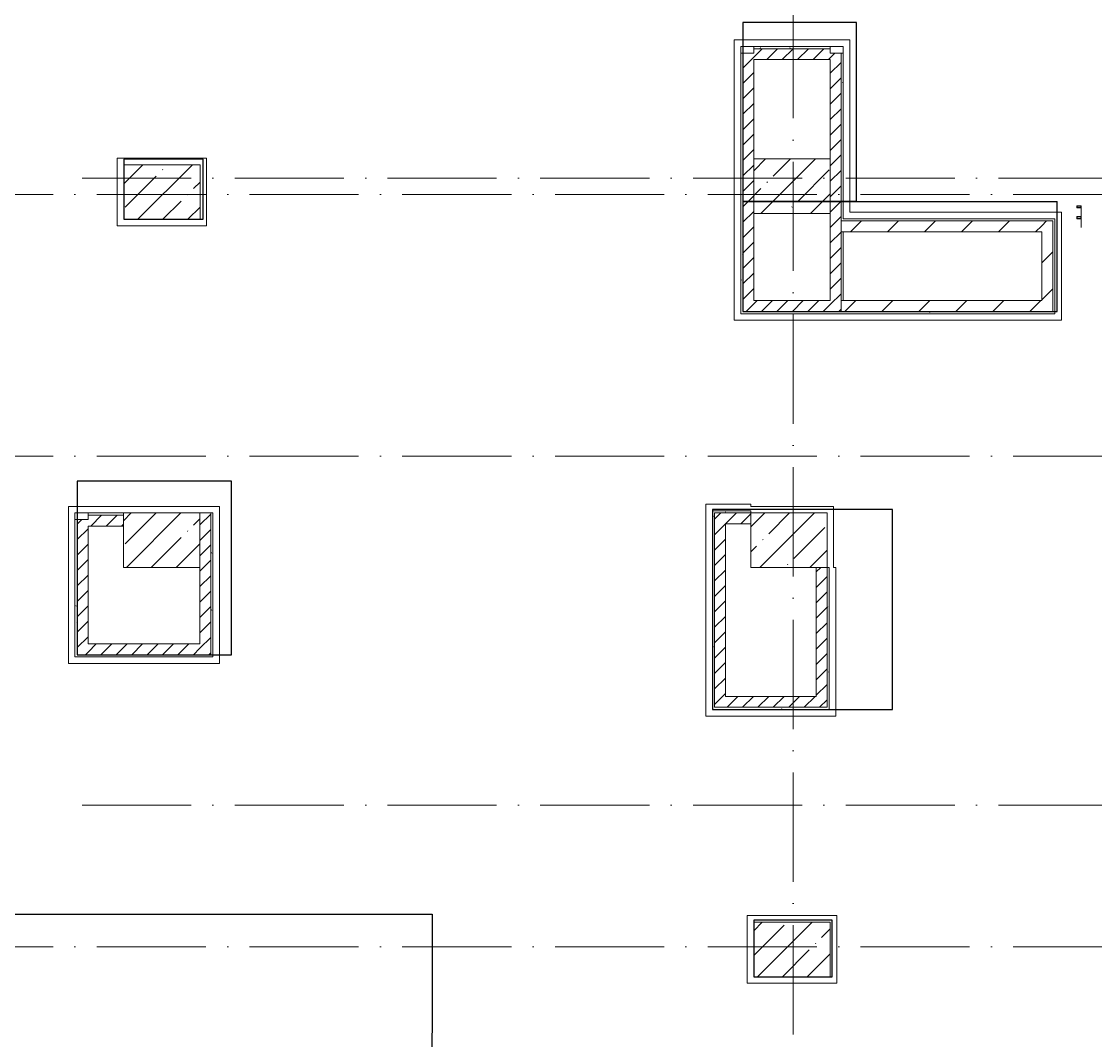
# Model space of a CAD drawing. Header units: millimetres. Extents: x -537608 to 253996, y -217170 to 186033.
# Drawn here: x 71791 to 81636, y 150270 to 159615 of the extents above; entities that cross this region are included whole.
import ezdxf

# ---------------------------------------------------------------- set-up
doc = ezdxf.new("R2010")
doc.units = ezdxf.units.MM
doc.linetypes.add('50_200_ШТРИХ_1Т_ш5_п1_п1_', pattern=[1400, 1000, -200, 0, -200])
for name, color, linetype, lineweight, true_color in [('A-FLOR-1', 7, 'Continuous', 5, 0xc0c0c0), ('I-WALL-15', 7, 'Continuous', 5, 0x787878), ('Оси-3', 7, '50_200_ШТРИХ_1Т_ш5_п1_п1_', 9, 0xaaaaaa)]:
    doc.layers.add(name, color=color, linetype=linetype, lineweight=lineweight, true_color=true_color)
for name, color, linetype, lineweight in [('A-WALL', 7, 'Continuous', 5), ('A-WALL-FNSH-1', 7, 'Continuous', 5), ('I-WALL', 7, 'Continuous', 5), ('S-COLS', 7, 'Continuous', 9), ('S-COLS-1', 7, 'Continuous', 5), ('Ограждение', 7, 'Continuous', 9), ('Ограждение-1', 7, 'Continuous', 20)]:
    doc.layers.add(name, color=color, linetype=linetype, lineweight=lineweight)
pattern_1 = [(0, (-10346.96, 87974.26), (406.4, 101.6), [6.706, -298.094, 6.706, -298.094, -1625.6]), (0, (-10346.96, 87974.26), (406.4, 101.6), [-609.6, 6.706, -602.894, 6.706, -298.094, -711.2]), (0, (-10346.96, 87974.26), (406.4, 101.6), [-1524, 6.706, -196.494, 6.706, -501.294]), (120, (-10194.56, 88025.06), (-291.18818, 301.15272), [6.706, -298.094, 6.706, -298.094, -1625.6]), (120, (-10194.56, 88025.06), (-291.18818, 301.15272), [-609.6, 6.706, -602.894, 6.706, -298.094, -711.2]), (120, (-10194.56, 88025.06), (-291.18818, 301.15272), [-1524, 6.706, -196.494, 6.706, -501.294]), (240, (-10143.76, 88228.26), (-115.21182, -402.75272), [6.706, -298.094, 6.706, -298.094, -1625.6]), (240, (-10143.76, 88228.26), (-115.21182, -402.75272), [-609.6, 6.706, -602.894, 6.706, -298.094, -711.2]), (240, (-10143.76, 88228.26), (-115.21182, -402.75272), [-1524, 6.706, -196.494, 6.706, -501.294])]
pattern_2 = [(45, (-10346.96, 87974.26), (-70.71068, 70.71068), [])]
pattern_3 = [(0, (-10374.66, 88027.26), (406.4, 101.6), [6.706, -298.094, 6.706, -298.094, -1625.6]), (0, (-10374.66, 88027.26), (406.4, 101.6), [-609.6, 6.706, -602.894, 6.706, -298.094, -711.2]), (0, (-10374.66, 88027.26), (406.4, 101.6), [-1524, 6.706, -196.494, 6.706, -501.294]), (120, (-10222.26, 88078.06), (-291.18818, 301.15272), [6.706, -298.094, 6.706, -298.094, -1625.6]), (120, (-10222.26, 88078.06), (-291.18818, 301.15272), [-609.6, 6.706, -602.894, 6.706, -298.094, -711.2]), (120, (-10222.26, 88078.06), (-291.18818, 301.15272), [-1524, 6.706, -196.494, 6.706, -501.294]), (240, (-10171.46, 88281.26), (-115.21182, -402.75272), [6.706, -298.094, 6.706, -298.094, -1625.6]), (240, (-10171.46, 88281.26), (-115.21182, -402.75272), [-609.6, 6.706, -602.894, 6.706, -298.094, -711.2]), (240, (-10171.46, 88281.26), (-115.21182, -402.75272), [-1524, 6.706, -196.494, 6.706, -501.294])]
pattern_4 = [(45, (-10374.66, 88027.26), (-70.71068, 70.71068), [])]
pattern_5 = [(45, (-10346.96, 87974.26), (-169.70563, 169.70563), [])]

# ---------------------------------------------------------------- blocks, each defined once
blk = doc.blocks.new('BSC_Колонна _Прямоугольная - 500х700-V299-АИ_План этажа_Стены_3')
at = {"layer": 'S-COLS-1'}
h = blk.add_hatch(dxfattribs=at)
h.set_pattern_fill('FP_205', color=256, style=0, pattern_type=2)
h.set_pattern_definition([(315, (-66830.7, 83450), (228.0985, 228.0985), []), (315, (-66830.7, 83221.9), (228.0985, 228.0985), [403.225, -80.645, 6.706, -73.939])])
h.paths.add_polyline_path([(-250, 350), (-250, -350), (250, -350), (250, 350)])
for p, q in [((250, 350), (-250, 350)), ((-250, 350), (-250, -350)), ((250, -350), (250, 350)), ((-250, -350), (250, -350))]:
    blk.add_line(p, q, dxfattribs=at)
blk = doc.blocks.new('BSC_Колонна _Прямоугольная - 500х700-V301-АИ_План этажа_Стены_3')
at = {"layer": 'S-COLS-1'}
h = blk.add_hatch(dxfattribs=at)
h.set_pattern_fill('FP_207', color=256, style=0, pattern_type=2)
h.set_pattern_definition([(315, (-70130.7, 83450), (228.0985, 228.0985), []), (315, (-70130.7, 83221.9), (228.0985, 228.0985), [403.225, -80.645, 6.706, -73.939])])
h.paths.add_polyline_path([(-250, 234.3), (-250, -350), (250, -350), (250, 350), (-250, 350)])
for p, q in [((250, 350), (-250, 350)), ((-250, 350), (-250, -350)), ((250, -350), (250, 350)), ((-250, -350), (250, -350))]:
    blk.add_line(p, q, dxfattribs=at)
blk = doc.blocks.new('BSC_Колонна _Прямоугольная - 500х700-V302-АИ_План этажа_Стены_3')
at = {"layer": 'S-COLS-1'}
h = blk.add_hatch(dxfattribs=at)
h.set_pattern_fill('FP_208', color=256, style=0, pattern_type=2)
h.set_pattern_definition([(315, (-70130.7, 89200), (228.0985, 228.0985), []), (315, (-70130.7, 88971.9), (228.0985, 228.0985), [403.225, -80.645, 6.706, -73.939])])
h.paths.add_polyline_path([(-250, 350), (-250, -350), (250, -350), (250, 350), (-103, 350)])
for p, q in [((250, 350), (-250, 350)), ((-250, 350), (-250, -350)), ((250, -350), (250, 350)), ((-250, -350), (250, -350))]:
    blk.add_line(p, q, dxfattribs=at)
blk = doc.blocks.new('О_Балясина_Труба_ГОСТ 86452 - О_Балясина_Труба_ГОСТ 8645-68 2-26159581-АИ_План этажа_Стены_3')
at = {"layer": 'Ограждение-1'}
for p, q in [((10, 20), (-10, 20)), ((-10, 20), (-10, -20)), ((-7, -17), (-7, 17)), ((-7, 17), (7, 17)), ((7, 17), (7, -17)), ((10, -20), (10, 20)), ((-10, -20), (10, -20)), ((7, -17), (-7, -17))]:
    blk.add_line(p, q, dxfattribs=at)
blk = doc.blocks.new('osi')
at = {"layer": 'Оси-3'}
for p, q in [((32440.8, 126205.7), (32440.8, 83013.9)), ((25922, 105055.8), (48058.7, 105055.8)), ((48058.7, 104905.8), (6276.8, 104905.8)), ((48058.7, 102505.8), (6276.8, 102505.8)), ((25922, 99305.8), (48058.7, 99305.8)), ((48058.7, 98005.8), (6276.8, 98005.8))]:
    blk.add_line(p, q, dxfattribs=at)

msp = doc.modelspace()

# ---------------------------------------------------------------- hatches: boundary and pattern name
at = {"layer": 'I-WALL'}
h = msp.add_hatch(dxfattribs=at)
h.set_pattern_fill('FP_5', color=256, style=0, pattern_type=2)
h.set_pattern_definition(pattern_2)
h.paths.add_polyline_path([(78403.0374, 157054.9537), (78503.0374, 157054.9537), (78503.0374, 159325.3012), (78403.0374, 159325.3012), (78403.0374, 158001.9242)])
h = msp.add_hatch(dxfattribs=at)
h.set_pattern_fill('FP_5', color=256, style=0, pattern_type=2)
h.set_pattern_definition(pattern_2)
h.paths.add_polyline_path([(79203.0374, 159265.3012), (79203.0374, 159365.3012), (78503.0374, 159365.3012), (78503.0374, 159265.3012)])
h = msp.add_hatch(dxfattribs=at)
h.set_pattern_fill('FP_5', color=256, style=0, pattern_type=2)
h.set_pattern_definition(pattern_2)
h.paths.add_polyline_path([(79303.0374, 156954.9537), (79303.0374, 159325.3012), (79203.0374, 159325.3012), (79203.0374, 156954.9537)])
h = msp.add_hatch(dxfattribs=at)
h.set_pattern_fill('FP_4', color=256, style=0, pattern_type=2)
h.set_pattern_definition(pattern_5)
h.paths.add_polyline_path([(81143.0374, 157685.3012), (81143.0374, 157785.3012), (79303.0374, 157785.3012), (79303.0374, 157685.3012), (79547.3883, 157685.3012)])
h = msp.add_hatch(dxfattribs=at)
h.set_pattern_fill('FP_4', color=256, style=0, pattern_type=2)
h.set_pattern_definition(pattern_5)
h.paths.add_polyline_path([(81243.0374, 157054.9537), (81243.0374, 157785.3012), (81143.0374, 157785.3012), (81143.0374, 157054.9537), (81217.0441, 157054.9537)])
h = msp.add_hatch(dxfattribs=at)
h.set_pattern_fill('FP_5', color=256, style=0, pattern_type=2)
h.set_pattern_definition(pattern_2)
h.paths.add_polyline_path([(79203.0374, 156954.9537), (79203.0374, 157054.9537), (78403.0374, 157054.9537), (78403.0374, 156954.9537), (78712.5604, 156954.9537)])
h = msp.add_hatch(dxfattribs=at)
h.set_pattern_fill('FP_4', color=256, style=0, pattern_type=2)
h.set_pattern_definition(pattern_5)
h.paths.add_polyline_path([(81243.0374, 156954.9537), (81243.0374, 157054.9537), (79303.0374, 157054.9537), (79303.0374, 156954.9537), (81217.0441, 156954.9537)])
h = msp.add_hatch(dxfattribs=at)
h.set_pattern_fill('FP_5', color=256, style=0, pattern_type=2)
h.set_pattern_definition(pattern_4)
h.paths.add_polyline_path([(72400.3361, 154987.9537), (72725.3361, 154987.9537), (72725.3361, 155087.9537), (72400.3361, 155087.9537), (72400.3361, 155047.9537)])
h = msp.add_hatch(dxfattribs=at)
h.set_pattern_fill('FP_5', color=256, style=0, pattern_type=2)
h.set_pattern_definition(pattern_4)
h.paths.add_polyline_path([(73525.3361, 153807.9537), (73525.3361, 155107.9537), (73425.3361, 155107.9537), (73425.3361, 153807.9537)])
h = msp.add_hatch(dxfattribs=at)
h.set_pattern_fill('FP_5', color=256, style=0, pattern_type=2)
h.set_pattern_definition(pattern_4)
h.paths.add_polyline_path([(78475.3361, 155007.9537), (78475.3361, 155107.9537), (78143.8109, 155107.9537), (78143.8109, 155007.9537), (78243.8109, 155007.9537)])
h = msp.add_hatch(dxfattribs=at)
h.set_pattern_fill('FP_5', color=256, style=0, pattern_type=2)
h.set_pattern_definition(pattern_4)
h.paths.add_polyline_path([(72300.3361, 153807.9537), (72400.3361, 153807.9537), (72400.3361, 155047.9537), (72300.3361, 155047.9537)])
h = msp.add_hatch(dxfattribs=at)
h.set_pattern_fill('FP_5', color=256, style=0, pattern_type=2)
h.set_pattern_definition(pattern_4)
h.paths.add_polyline_path([(78243.8109, 153425.4537), (78243.8109, 155007.9537), (78143.8109, 155007.9537), (78143.8109, 153425.4537)])
h = msp.add_hatch(dxfattribs=at)
h.set_pattern_fill('FP_5', color=256, style=0, pattern_type=2)
h.set_pattern_definition(pattern_4)
h.paths.add_polyline_path([(79175.3361, 153325.4537), (79175.3361, 154607.9537), (79075.3361, 154607.9537), (79075.3361, 153325.4537)])
h = msp.add_hatch(dxfattribs=at)
h.set_pattern_fill('FP_5', color=256, style=0, pattern_type=2)
h.set_pattern_definition(pattern_4)
h.paths.add_polyline_path([(72400.3361, 153807.9537), (73425.3361, 153807.9537), (73425.3361, 153907.9537), (72400.3361, 153907.9537)])
h = msp.add_hatch(dxfattribs=at)
h.set_pattern_fill('FP_5', color=256, style=0, pattern_type=2)
h.set_pattern_definition(pattern_4)
h.paths.add_polyline_path([(78143.8109, 153325.4537), (79075.3361, 153325.4537), (79075.3361, 153425.4537), (78143.8109, 153425.4537)])
at = {"layer": 'I-WALL-15'}
h = msp.add_hatch(dxfattribs=at)
h.set_pattern_fill('FP_3', color=256, style=0, pattern_type=2)
h.set_pattern_definition(pattern_1)
h.paths.add_polyline_path([(78403.0374, 156954.9537), (78403.0374, 159325.3012), (78383.0374, 159325.3012), (78383.0374, 156954.9537)])
h = msp.add_hatch(dxfattribs=at)
h.set_pattern_fill('FP_3', color=256, style=0, pattern_type=2)
h.set_pattern_definition(pattern_1)
h.paths.add_polyline_path([(79203.0374, 159365.3012), (79203.0374, 159385.3012), (78503.0374, 159385.3012), (78503.0374, 159365.3012)])
h = msp.add_hatch(dxfattribs=at)
h.set_pattern_fill('FP_3', color=256, style=0, pattern_type=2)
h.set_pattern_definition(pattern_1)
h.paths.add_polyline_path([(79303.0374, 156934.9537), (79323.0374, 156934.9537), (79323.0374, 156954.9537), (79303.0374, 156954.9537)])
h.paths.add_polyline_path([(79323.0374, 157054.9537), (79323.0374, 157685.3012), (79303.0374, 157685.3012), (79303.0374, 157054.9537)])
h.paths.add_polyline_path([(79323.0374, 157785.3012), (79323.0374, 159325.3012), (79303.0374, 159325.3012), (79303.0374, 157785.3012)])
h = msp.add_hatch(dxfattribs=at)
h.set_pattern_fill('FP_3', color=256, style=0, pattern_type=2)
h.set_pattern_definition(pattern_1)
h.paths.add_polyline_path([(81243.0374, 157785.3012), (81243.0374, 157805.3012), (79323.0374, 157805.3012), (79323.0374, 157785.3012), (81217.0441, 157785.3012)])
h = msp.add_hatch(dxfattribs=at)
h.set_pattern_fill('FP_3', color=256, style=0, pattern_type=2)
h.set_pattern_definition(pattern_1)
h.paths.add_polyline_path([(81243.0374, 156954.9537), (81263.0374, 156954.9537), (81263.0374, 157805.3012), (81243.0374, 157805.3012), (81243.0374, 157054.9537)])
h = msp.add_hatch(dxfattribs=at)
h.set_pattern_fill('FP_3', color=256, style=0, pattern_type=2)
h.set_pattern_definition(pattern_1)
h.paths.add_polyline_path([(79203.0374, 156934.9537), (79303.0374, 156934.9537), (79303.0374, 156954.9537), (78383.0374, 156954.9537), (78383.0374, 156934.9537), (78712.5604, 156934.9537)])
h = msp.add_hatch(dxfattribs=at)
h.set_pattern_fill('FP_3', color=256, style=0, pattern_type=2)
h.set_pattern_definition(pattern_1)
h.paths.add_polyline_path([(81263.0374, 156934.9537), (81263.0374, 156954.9537), (79323.0374, 156954.9537), (79323.0374, 156934.9537), (81217.0441, 156934.9537)])
h = msp.add_hatch(dxfattribs=at)
h.set_pattern_fill('FP_3', color=256, style=0, pattern_type=2)
h.set_pattern_definition(pattern_3)
h.paths.add_polyline_path([(72725.3361, 155087.9537), (72725.3361, 155107.9537), (72400.3361, 155107.9537), (72400.3361, 155087.9537)])
h = msp.add_hatch(dxfattribs=at)
h.set_pattern_fill('FP_3', color=256, style=0, pattern_type=2)
h.set_pattern_definition(pattern_3)
h.paths.add_polyline_path([(73545.3361, 153787.9537), (73545.3361, 155107.9537), (73525.3361, 155107.9537), (73525.3361, 153787.9537)])
h = msp.add_hatch(dxfattribs=at)
h.set_pattern_fill('FP_3', color=256, style=0, pattern_type=2)
h.set_pattern_definition(pattern_3)
h.paths.add_polyline_path([(78475.3361, 155107.9537), (78475.3361, 155127.9537), (78123.8109, 155127.9537), (78123.8109, 155107.9537), (78143.8109, 155107.9537)])
h = msp.add_hatch(dxfattribs=at)
h.set_pattern_fill('FP_3', color=256, style=0, pattern_type=2)
h.set_pattern_definition(pattern_3)
h.paths.add_polyline_path([(78123.8109, 153325.4537), (78143.8109, 153325.4537), (78143.8109, 155107.9537), (78123.8109, 155107.9537), (78123.8109, 153425.4537)])
h = msp.add_hatch(dxfattribs=at)
h.set_pattern_fill('FP_3', color=256, style=0, pattern_type=2)
h.set_pattern_definition(pattern_3)
h.paths.add_polyline_path([(72300.3361, 153787.9537), (72300.3361, 155047.9537), (72280.3361, 155047.9537), (72280.3361, 153787.9537)])
h = msp.add_hatch(dxfattribs=at)
h.set_pattern_fill('FP_3', color=256, style=0, pattern_type=2)
h.set_pattern_definition(pattern_3)
h.paths.add_polyline_path([(79195.3361, 153305.4537), (79195.3361, 154607.9537), (79175.3361, 154607.9537), (79175.3361, 153305.4537)])
h = msp.add_hatch(dxfattribs=at)
h.set_pattern_fill('FP_3', color=256, style=0, pattern_type=2)
h.set_pattern_definition(pattern_3)
h.paths.add_polyline_path([(73425.3361, 153787.9537), (73525.3361, 153787.9537), (73525.3361, 153807.9537), (72300.3361, 153807.9537), (72300.3361, 153787.9537), (72841.0638, 153787.9537)])
h = msp.add_hatch(dxfattribs=at)
h.set_pattern_fill('FP_3', color=256, style=0, pattern_type=2)
h.set_pattern_definition(pattern_3)
h.paths.add_polyline_path([(79175.3361, 153305.4537), (79175.3361, 153325.4537), (78123.8109, 153325.4537), (78123.8109, 153305.4537), (79075.3361, 153305.4537)])
at = {"layer": 'S-COLS-1'}
h = msp.add_hatch(dxfattribs=at)
h.set_pattern_fill('FP_1', color=256, style=0, pattern_type=2)
h.set_pattern_definition([(45, (-10374.66, 88027.26), (-228.0985, 228.0985), []), (45, (-10146.56, 88027.26), (-228.0985, 228.0985), [403.225, -80.645, 6.706, -73.939])])
h.paths.add_polyline_path([(78475.3361, 154607.9537), (79175.3361, 154607.9537), (79175.3361, 155107.9537), (78475.3361, 155107.9537)])
h = msp.add_hatch(dxfattribs=at)
h.set_pattern_fill('FP_1', color=256, style=0, pattern_type=2)
h.set_pattern_definition([(45, (-10346.96, 87974.26), (-228.0985, 228.0985), []), (45, (-10118.86, 87974.26), (-228.0985, 228.0985), [403.225, -80.645, 6.706, -73.939])])
h.paths.add_polyline_path([(78503.0374, 150854.9537), (79203.0374, 150854.9537), (79203.0374, 151354.9537), (78503.0374, 151354.9537)])

# ---------------------------------------------------------------- linework, layer by layer
at = {"lineweight": 30}
for points in [[(79446.2178, 159604.9537), (78403.0374, 159604.9537), (78403.0374, 156954.9537), (81283.0374, 156954.9537), (81283.0374, 157962.9537)], [(79446.2178, 157962.9537), (79446.2178, 159604.9537)], [(79446.2178, 157962.9537), (81283.0374, 157962.9537)], [(64599.4435, 152093.9537), (64784.3902, 152098.3932), (64784.3902, 151428.3932), (75554.3902, 151428.3932)], [(75554.3902, 151428.3932), (75543.5274, 142720.0221), (90848.3295, 142720.0221)]]:
    msp.add_lwpolyline(points, dxfattribs=at)
for points in [[(72727.2048, 157800.5676), (73455.2048, 157800.5676), (73455.2048, 158352.5676), (72727.2048, 158352.5676)], [(78403.0374, 157962.9537), (79446.2178, 157962.9537), (79446.2178, 157962.9537), (78403.0374, 157962.9537)], [(72300.3361, 153807.9537), (73716.3361, 153807.9537), (73716.3361, 155399.9537), (72300.3361, 155399.9537)], [(78123.8109, 153305.4537), (79773.8109, 153305.4537), (79773.8109, 155140.4537), (78123.8109, 155140.4537)], [(78503.0374, 150854.9537), (79223.0374, 150854.9537), (79223.0374, 151374.9537), (78503.0374, 151374.9537)]]:
    msp.add_lwpolyline(points, close=True, dxfattribs=at)
at = {"layer": 'A-FLOR-1'}
for p, q in [((81503.0374, 157825.3012), (81503.0374, 157905.3012)), ((81503.0374, 157725.3012), (81503.0374, 157805.3012))]:
    msp.add_line(p, q, dxfattribs=at)
at = {"layer": 'A-WALL'}
for p, q in [((78323.0374, 159445.3012), (78323.0374, 156874.9537)), ((79383.0374, 159445.3012), (78323.0374, 159445.3012)), ((79383.0374, 157865.3012), (79383.0374, 159445.3012)), ((78383.0374, 159385.3012), (78383.0374, 156954.9537)), ((78383.0374, 159385.3012), (79323.0374, 159385.3012)), ((78403.0374, 156954.9537), (78403.0374, 159325.3012)), ((79203.0374, 159365.3012), (78503.0374, 159365.3012)), ((79303.0374, 159325.3012), (79303.0374, 156954.9537)), ((79323.0374, 159385.3012), (79323.0374, 157805.3012)), ((72667.2048, 158360.5676), (72667.2048, 157740.5676)), ((73487.2048, 158360.5676), (72667.2048, 158360.5676)), ((73487.2048, 157740.5676), (73487.2048, 158360.5676)), ((81323.0374, 157865.3012), (79383.0374, 157865.3012)), ((81323.0374, 156874.9537), (81323.0374, 157865.3012)), ((72667.2048, 157740.5676), (73487.2048, 157740.5676)), ((81243.0374, 157785.3012), (79303.0374, 157785.3012)), ((81243.0374, 156954.9537), (81243.0374, 157785.3012)), ((79303.0374, 157685.3012), (79323.0374, 157685.3012)), ((79303.0374, 157054.9537), (79323.0374, 157054.9537)), ((79303.0374, 156934.9537), (78383.0374, 156934.9537)), ((78403.0374, 156954.9537), (81243.0374, 156954.9537)), ((78323.0374, 156874.9537), (81323.0374, 156874.9537)), ((72220.3361, 155167.9537), (72220.3361, 153727.9537)), ((73605.3361, 155167.9537), (72220.3361, 155167.9537)), ((73605.3361, 153727.9537), (73605.3361, 155167.9537)), ((78063.8109, 155187.9537), (78063.8109, 153245.4537)), ((78475.3361, 155187.9537), (78063.8109, 155187.9537)), ((78475.3361, 155167.9537), (78475.3361, 155187.9537)), ((79235.3361, 155167.9537), (78475.3361, 155167.9537)), ((79235.3361, 154607.9537), (79235.3361, 155167.9537)), ((72280.3361, 155047.9537), (72280.3361, 155107.9537)), ((72280.3361, 155107.9537), (72400.3361, 155107.9537)), ((72725.3361, 155087.9537), (72400.3361, 155087.9537)), ((73525.3361, 155107.9537), (73525.3361, 153807.9537)), ((78123.8109, 155127.9537), (78123.8109, 153325.4537)), ((78143.8109, 153325.4537), (78143.8109, 155107.9537)), ((78143.8109, 155107.9537), (79175.3361, 155107.9537)), ((78475.3361, 155127.9537), (78475.3361, 155107.9537)), ((79175.3361, 155107.9537), (79175.3361, 153325.4537)), ((72300.3361, 153807.9537), (72300.3361, 155047.9537)), ((79175.3361, 154607.9537), (79195.3361, 154607.9537)), ((79195.3361, 153305.4537), (79195.3361, 154607.9537)), ((79255.3361, 154607.9537), (79235.3361, 154607.9537)), ((79255.3361, 153245.4537), (79255.3361, 154607.9537)), ((73525.3361, 153807.9537), (72300.3361, 153807.9537)), ((72220.3361, 153727.9537), (73605.3361, 153727.9537)), ((79175.3361, 153325.4537), (78143.8109, 153325.4537)), ((78063.8109, 153245.4537), (79255.3361, 153245.4537)), ((79263.0374, 151414.9537), (78443.0374, 151414.9537)), ((78443.0374, 151414.9537), (78443.0374, 150794.9537)), ((78503.0374, 151354.9537), (79203.0374, 151354.9537)), ((78503.0374, 150854.9537), (78503.0374, 151354.9537)), ((79203.0374, 151354.9537), (79203.0374, 150854.9537)), ((79263.0374, 150794.9537), (79263.0374, 151414.9537)), ((79203.0374, 150854.9537), (78503.0374, 150854.9537)), ((78443.0374, 150794.9537), (79263.0374, 150794.9537))]:
    msp.add_line(p, q, dxfattribs=at)
at = {"layer": 'A-WALL-FNSH-1'}
for p, q in [((78503.0374, 159325.3012), (78383.0374, 159325.3012)), ((78503.0374, 159385.3012), (78503.0374, 159325.3012)), ((79203.0374, 159325.3012), (79203.0374, 159385.3012)), ((79323.0374, 159325.3012), (79203.0374, 159325.3012)), ((78503.0374, 158354.9537), (78503.0374, 159265.3012)), ((78503.0374, 159265.3012), (79203.0374, 159265.3012)), ((79203.0374, 159265.3012), (79203.0374, 158354.9537)), ((78503.0374, 157054.9537), (78503.0374, 157854.9537)), ((79203.0374, 157854.9537), (79203.0374, 157054.9537)), ((81263.0374, 157805.3012), (79323.0374, 157805.3012)), ((81263.0374, 156934.9537), (81263.0374, 157805.3012)), ((79323.0374, 157054.9537), (79323.0374, 157685.3012)), ((79323.0374, 157685.3012), (81143.0374, 157685.3012)), ((81143.0374, 157685.3012), (81143.0374, 157054.9537)), ((79203.0374, 157054.9537), (78503.0374, 157054.9537)), ((81143.0374, 157054.9537), (79323.0374, 157054.9537)), ((78383.0374, 156954.9537), (78383.0374, 156934.9537)), ((79303.0374, 156934.9537), (81263.0374, 156934.9537)), ((72725.3361, 155107.9537), (72400.3361, 155107.9537)), ((72400.3361, 155107.9537), (72400.3361, 155047.9537)), ((73545.3361, 155107.9537), (73425.3361, 155107.9537)), ((73545.3361, 153787.9537), (73545.3361, 155107.9537)), ((78475.3361, 155127.9537), (78123.8109, 155127.9537)), ((78475.3361, 155007.9537), (78475.3361, 155107.9537)), ((72280.3361, 155047.9537), (72280.3361, 153787.9537)), ((72400.3361, 155047.9537), (72280.3361, 155047.9537)), ((72400.3361, 153907.9537), (72400.3361, 154987.9537)), ((72400.3361, 154987.9537), (72725.3361, 154987.9537)), ((78243.8109, 155007.9537), (78475.3361, 155007.9537)), ((78243.8109, 153425.4537), (78243.8109, 155007.9537)), ((73425.3361, 154607.9537), (73425.3361, 153907.9537)), ((79175.3361, 154607.9537), (79075.3361, 154607.9537)), ((79075.3361, 154607.9537), (79075.3361, 153425.4537)), ((73425.3361, 153907.9537), (72400.3361, 153907.9537)), ((72280.3361, 153787.9537), (73545.3361, 153787.9537)), ((79075.3361, 153425.4537), (78243.8109, 153425.4537)), ((78123.8109, 153325.4537), (78123.8109, 153305.4537)), ((78123.8109, 153305.4537), (79195.3361, 153305.4537))]:
    msp.add_line(p, q, dxfattribs=at)
at = {"layer": 'S-COLS-1'}
for p, q in [((79175.3361, 155107.9537), (78475.3361, 155107.9537)), ((78475.3361, 155107.9537), (78475.3361, 154607.9537)), ((79175.3361, 154607.9537), (79175.3361, 155107.9537)), ((78475.3361, 154607.9537), (79175.3361, 154607.9537)), ((79203.0374, 151354.9537), (78503.0374, 151354.9537)), ((78503.0374, 151354.9537), (78503.0374, 150854.9537)), ((79203.0374, 150854.9537), (79203.0374, 151354.9537)), ((78503.0374, 150854.9537), (79203.0374, 150854.9537))]:
    msp.add_line(p, q, dxfattribs=at)

# ---------------------------------------------------------------- block references
msp.add_blockref('osi', (46423.6239, 53122.5792))
at = {"layer": 'S-COLS', "rotation": 89.9999999999999}
for name, p in [('BSC_Колонна _Прямоугольная - 500х700-V302-АИ_План этажа_Стены_3', (78853.0374, 158104.9537)), ('BSC_Колонна _Прямоугольная - 500х700-V301-АИ_План этажа_Стены_3', (73077.2048, 158050.5676)), ('BSC_Колонна _Прямоугольная - 500х700-V299-АИ_План этажа_Стены_3', (73075.3361, 154857.9537))]:
    msp.add_blockref(name, p, dxfattribs=at)
at = {"layer": 'Ограждение', "rotation": 90.00000000000024}
for p in [(81483.0374, 157915.3012), (81483.0374, 157815.3012)]:
    msp.add_blockref('О_Балясина_Труба_ГОСТ 86452 - О_Балясина_Труба_ГОСТ 8645-68 2-26159581-АИ_План этажа_Стены_3', p, dxfattribs=at)

doc.saveas('drawing.dxf')
